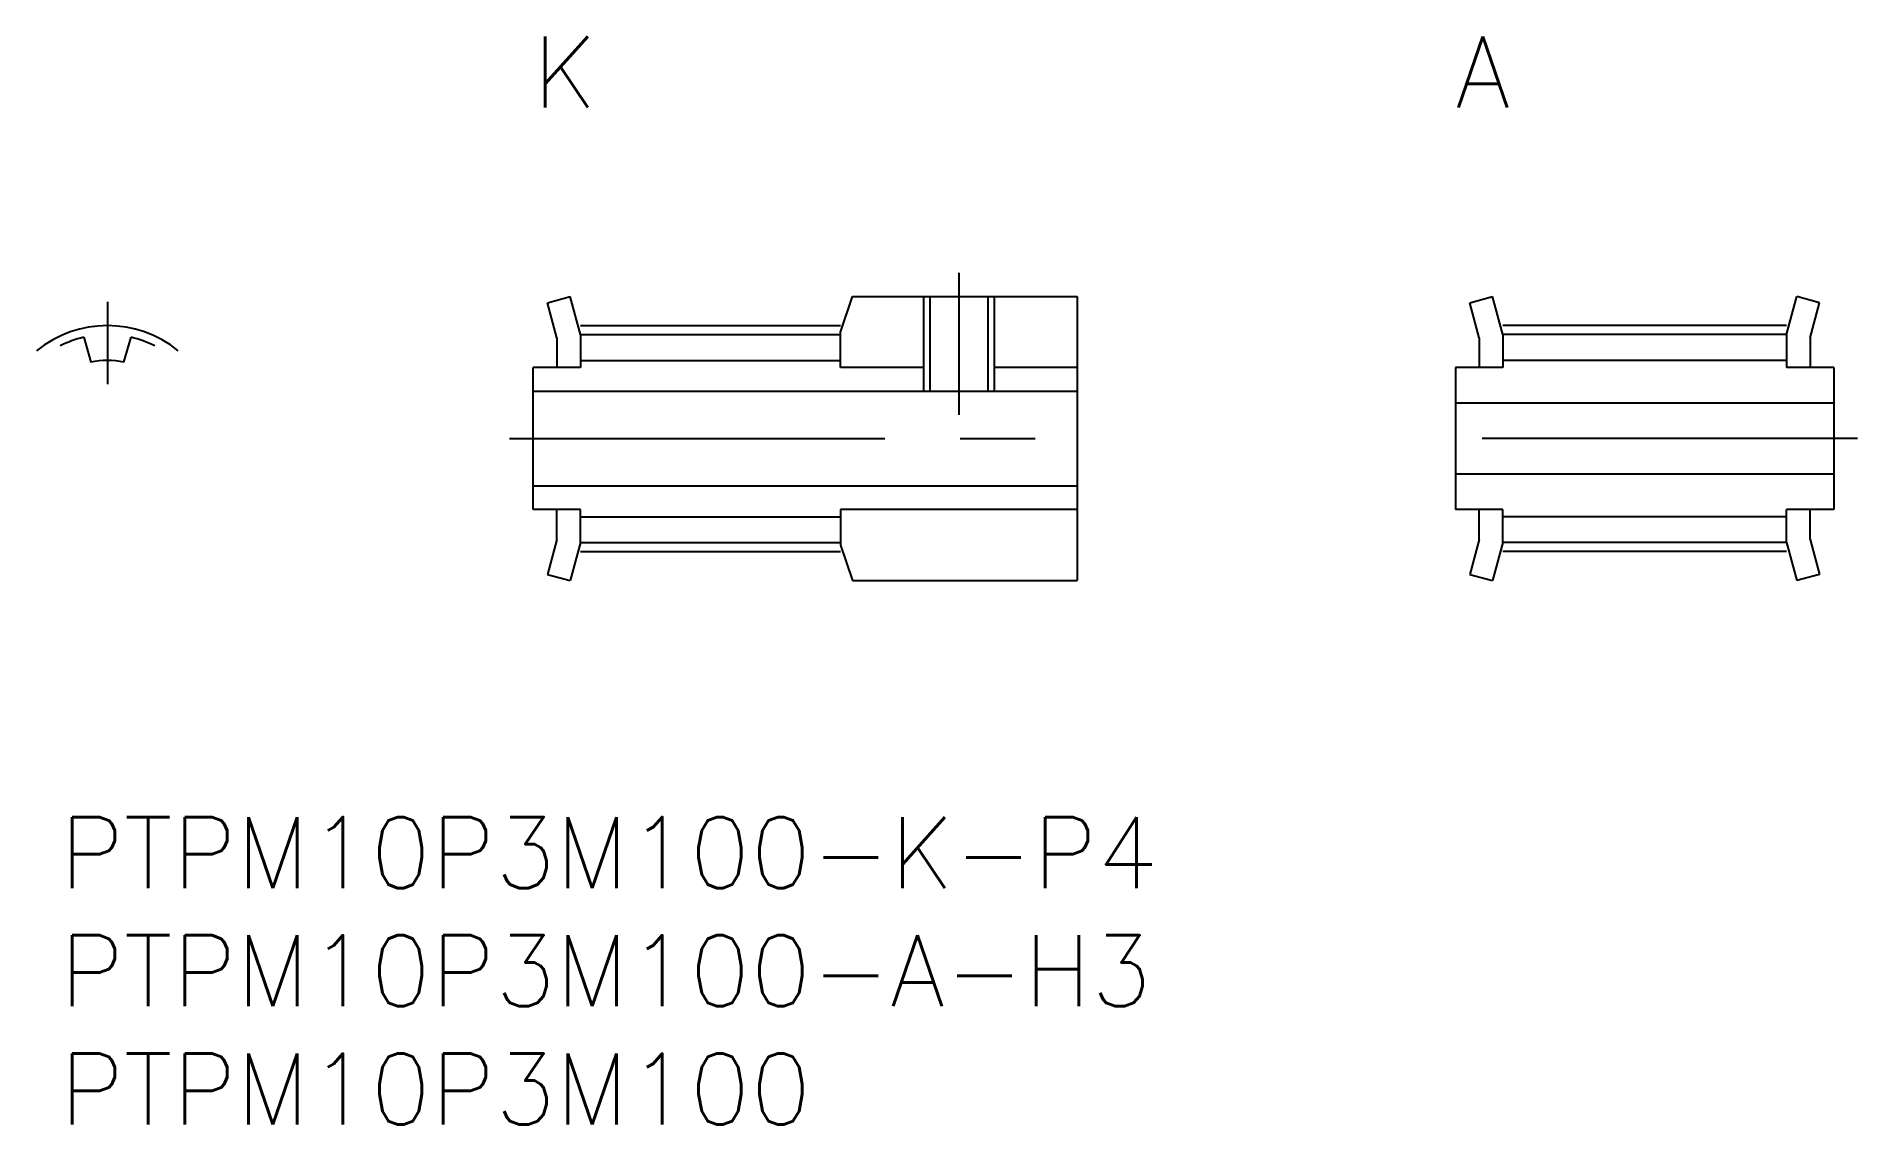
# Model space of a CAD drawing. Extents: x -1 to 76, y -13 to 33.
import ezdxf

# ---------------------------------------------------------------- set-up
doc = ezdxf.new("R2010")
doc.units = 0
doc.header["$LTSCALE"] = 0.5
doc.linetypes.add('CENTER', pattern=[50.8, 31.75, -6.35, 6.35, -6.35])
for name, color, linetype in [('MSM_CENTER', 1, 'CENTER'), ('MSM_CONTINUOUS', 7, 'CONTINUOUS'), ('MSM_NARROW', 5, 'CONTINUOUS'), ('MSM_PART_NUMBER', 7, 'CONTINUOUS')]:
    doc.layers.add(name, color=color, linetype=linetype)
doc.styles.get("Standard").update_dxf_attribs({"font": 'txt.shx', "height": 3, "bigfont": 'bigfont.shx'})

# ---------------------------------------------------------------- blocks, each defined once
blk = doc.blocks.new('*U97')
at = {"layer": 'MSM_PART_NUMBER'}
blk.add_text('PTPM10P3M100-K-P4', height=3, dxfattribs=at).set_placement((0, -3))
blk = doc.blocks.new('*U98')
at = {"layer": 'MSM_PART_NUMBER'}
blk.add_text('PTPM10P3M100-A-H3', height=3, dxfattribs=at).set_placement((0, -8))
blk = doc.blocks.new('*U99')
at = {"layer": 'MSM_PART_NUMBER'}
blk.add_text('PTPM10P3M100', height=3, dxfattribs=at).set_placement((0, -13))
blk = doc.blocks.new('*U100')
at = {"layer": 'MSM_PART_NUMBER'}
blk.add_text('K', height=3, dxfattribs=at).set_placement((20, 30))
blk = doc.blocks.new('*U101')
at = {"layer": 'MSM_PART_NUMBER'}
blk.add_text('A', height=3, dxfattribs=at).set_placement((59, 30))

msp = doc.modelspace()

# ---------------------------------------------------------------- linework, layer by layer
at = {"layer": 'MSM_CENTER'}
for p, q in [((38, 23), (38, 17)), ((2, 21.775), (2, 18.305)), ((21.998, 20.775), (32.992, 20.775)), ((73, 20.775), (61, 20.775)), ((19, 16), (44, 16)), ((76, 16), (58, 16)), ((21.998, 11.225), (32.992, 11.225)), ((73, 11.225), (61, 11.225))]:
    msp.add_line(p, q, dxfattribs=at)
msp.add_arc((2, 16), 4.775, 51.07723, 128.92277, dxfattribs=at)
at = {"layer": 'MSM_CONTINUOUS'}
for p, q in [((20.604, 21.741), (21.57, 22)), ((21, 20.263), (20.604, 21.741)), ((22, 20.395), (21.57, 22)), ((33, 20.5), (33.5, 22)), ((33.5, 22), (43, 22)), ((36.77, 22), (36.77, 18)), ((39.229, 22), (39.229, 18)), ((43, 22), (43, 10)), ((59.604, 21.741), (60.57, 22)), ((60, 20.263), (59.604, 21.741)), ((61, 20.395), (60.57, 22)), ((73, 20.395), (73.43, 22)), ((74.396, 21.741), (73.43, 22)), ((74, 20.263), (74.396, 21.741)), ((1, 20.28), (1.298, 19.23)), ((2.702, 19.23), (3, 20.28)), ((21, 20.263), (21, 19)), ((22, 20.395), (33, 20.395)), ((22, 20.395), (22, 19)), ((33, 19), (33, 20.5)), ((60, 20.263), (60, 19)), ((61, 20.395), (61, 19)), ((73, 20.395), (61, 20.395)), ((73, 20.395), (73, 19)), ((74, 20.263), (74, 19)), ((22, 19.305), (33, 19.305)), ((73, 19.305), (61, 19.305)), ((20, 13), (20, 19)), ((22, 19), (20, 19)), ((36.5, 19), (33, 19)), ((43, 19), (39.5, 19)), ((61, 19), (59, 19)), ((59, 19), (59, 13)), ((75, 19), (73, 19)), ((75, 19), (75, 13)), ((20, 18), (43, 18)), ((75, 17.5), (59, 17.5)), ((20, 14), (43, 14)), ((75, 14.5), (59, 14.5)), ((22, 13), (20, 13)), ((21, 11.737), (21, 13)), ((22, 11.605), (22, 13)), ((22, 12.695), (33, 12.695)), ((43, 13), (33, 13)), ((33, 13), (33, 11.5)), ((61, 13), (59, 13)), ((60, 11.737), (60, 13)), ((61, 11.605), (61, 13)), ((73, 12.695), (61, 12.695)), ((75, 13), (73, 13)), ((73, 11.605), (73, 13)), ((74, 11.737), (74, 13)), ((21, 11.737), (20.604, 10.259)), ((22, 11.605), (21.57, 10)), ((22, 11.605), (33, 11.605)), ((60, 11.737), (59.604, 10.259)), ((61, 11.605), (60.57, 10)), ((73, 11.605), (61, 11.605)), ((73, 11.605), (73.43, 10)), ((74, 11.737), (74.396, 10.259)), ((33, 11.5), (33.5, 10)), ((20.604, 10.259), (21.57, 10)), ((59.604, 10.259), (60.57, 10)), ((74.396, 10.259), (73.43, 10)), ((33.5, 10), (43, 10))]:
    msp.add_line(p, q, dxfattribs=at)
for radius, start, end in [(4.395, 103.15177, 117.06896), (4.395, 62.93104, 76.84823), (3.305, 77.73477, 102.26523)]:
    msp.add_arc((2, 16), radius, start, end, dxfattribs=at)
at = {"layer": 'MSM_NARROW'}
for p, q in [((36.5, 22), (36.5, 18)), ((39.5, 22), (39.5, 18))]:
    msp.add_line(p, q, dxfattribs=at)

# ---------------------------------------------------------------- block references
at = {"layer": 'MSM_CONTINUOUS'}
for name in ['*U100', '*U101', '*U97', '*U98', '*U99']:
    msp.add_blockref(name, (0, 0), dxfattribs=at)

doc.saveas('drawing.dxf')
